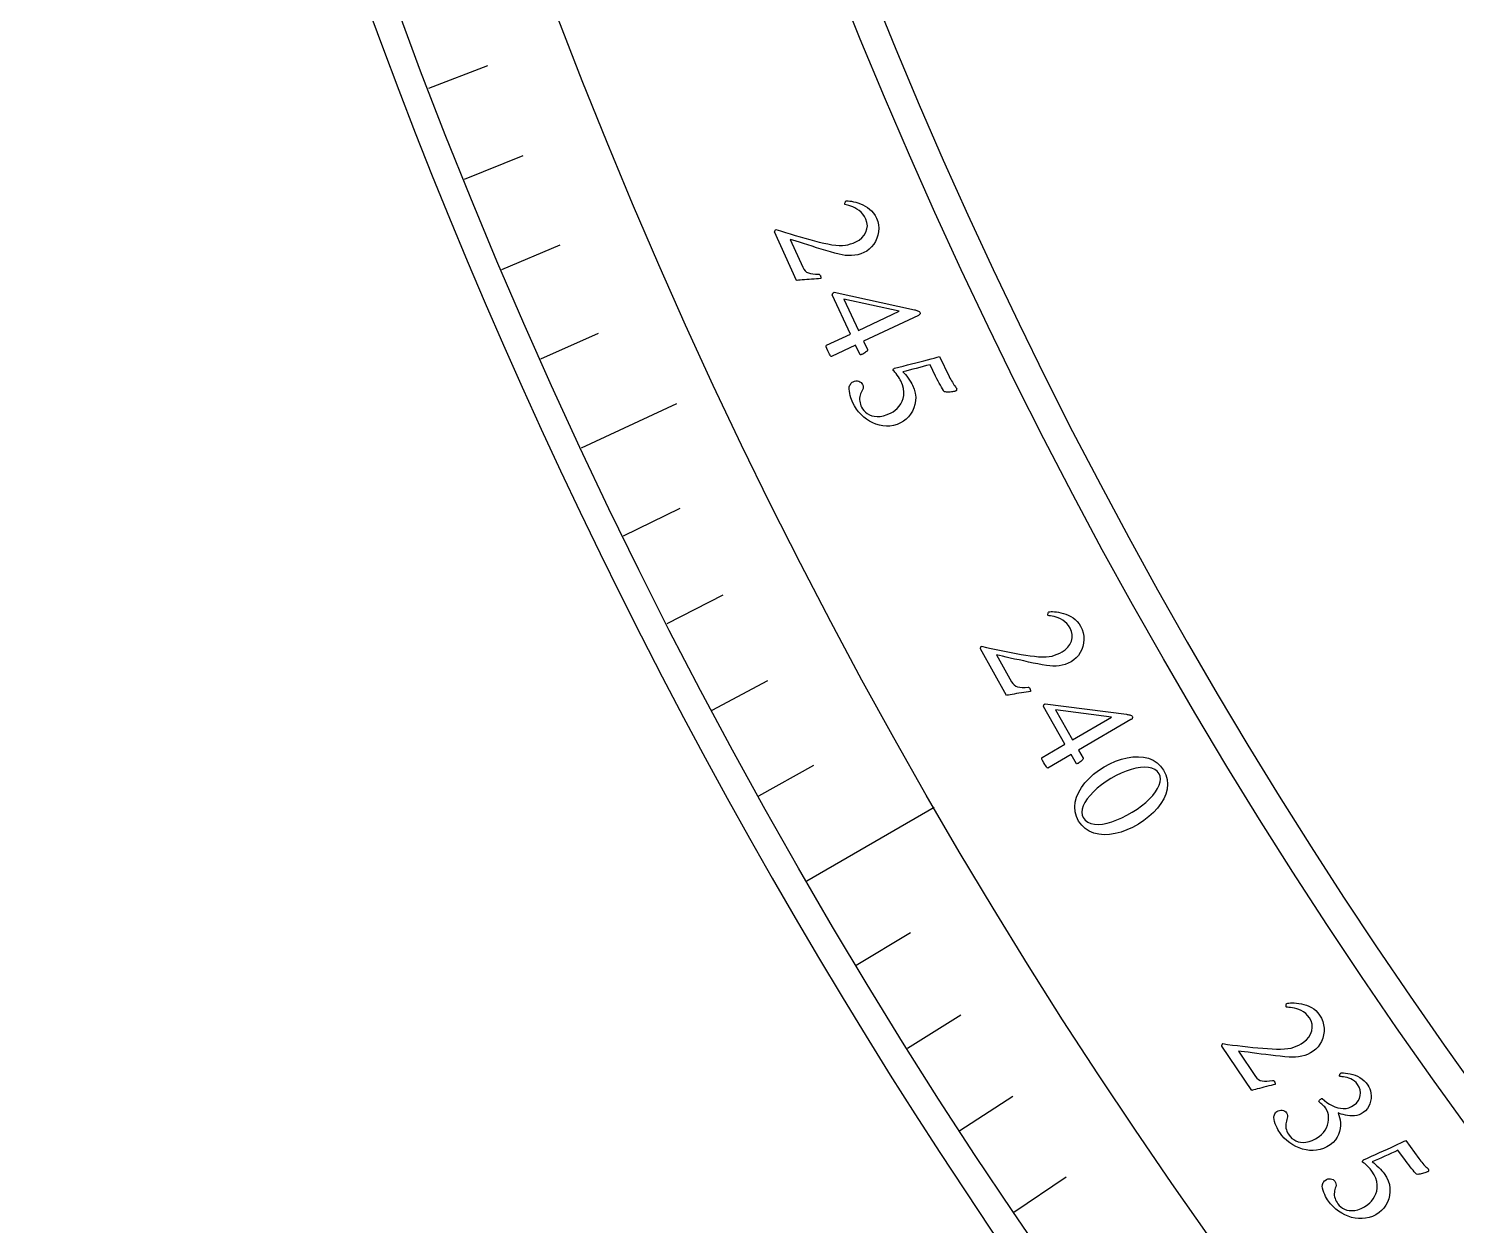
# Model space of a CAD drawing. Header units: millimetres. Extents: x -78 to 78, y -78 to 97.
# Drawn here: x -78 to -58.19, y -43.58 to -26.98 of the extents above; entities that cross this region are included whole.
import ezdxf

# ---------------------------------------------------------------- set-up
doc = ezdxf.new("R2010")
doc.units = ezdxf.units.MM
for name, color, linetype in [('CUT_INNER', 6, 'Continuous'), ('CUT_OUTER', 1, 'Continuous'), ('ENGRAVE', 7, 'Continuous'), ('ENGRAVE_FINE', 8, 'Continuous'), ('TEXT', 5, 'Continuous')]:
    doc.layers.add(name, color=color, linetype=linetype)

msp = doc.modelspace()

# ---------------------------------------------------------------- linework, layer by layer
at = {"layer": 'CUT_INNER'}
msp.add_arc((0.0001, -0.0002), 71.3699, 92.272579, 352.617363, dxfattribs=at)
at = {"layer": 'CUT_OUTER'}
msp.add_arc((-0.0002, -0.0002), 77.9998, 178.593623, 0.21968, dxfattribs=at)
at = {"layer": 'ENGRAVE'}
for points in [[(-70.3315, -32.7961), (-69.0095, -32.1797)], [(-67.2055, -38.8011), (-65.437, -37.7801)]]:
    msp.add_lwpolyline(points, dxfattribs=at)
for radius in [77.6022, 75.5602, 71.7678]:
    msp.add_circle((0, 0), radius, dxfattribs=at)
at = {"layer": 'ENGRAVE_FINE'}
for points in [[(-72.4479, -27.8101), (-71.6309, -27.4965)], [(-71.9515, -29.0703), (-71.1401, -28.7425)], [(-71.4332, -30.3216), (-70.6276, -29.9796)], [(-70.8931, -31.5637), (-70.0936, -31.2077)], [(-69.7484, -34.0186), (-68.9618, -33.6349)], [(-69.1441, -35.2307), (-68.3643, -34.8333)], [(-68.5187, -36.432), (-67.746, -36.0212)], [(-67.8724, -37.6223), (-67.107, -37.198)], [(-66.5181, -39.9681), (-65.7679, -39.5173)], [(-65.8104, -41.1229), (-65.0682, -40.6591)], [(-65.0827, -42.2652), (-64.3487, -41.7885)], [(-64.3351, -43.3946), (-63.6096, -42.9052)]]:
    msp.add_lwpolyline(points, dxfattribs=at)
at = {"layer": 'TEXT'}
for points in [[(-67.0114, -30.4503), (-67.0406, -30.4514), (-67.0716, -30.453), (-67.1043, -30.4551), (-67.1387, -30.4576), (-67.1733, -30.4604), (-67.2065, -30.4632), (-67.2384, -30.4659), (-67.269, -30.4687), (-67.2965, -30.4712), (-67.319, -30.4732), (-67.3367, -30.4749), (-67.3494, -30.4762), (-67.6517, -29.7992), (-67.6507, -29.7951), (-67.6492, -29.7906), (-67.6471, -29.7857), (-67.6444, -29.7804), (-67.6415, -29.7754), (-67.6385, -29.7715), (-67.6355, -29.7686), (-67.6326, -29.7668), (-67.5679, -29.7877), (-67.5021, -29.8086), (-67.435, -29.8296), (-67.3667, -29.8504), (-67.2981, -29.8708), (-67.2303, -29.8903), (-67.1631, -29.9088), (-67.0966, -29.9263), (-67.0321, -29.9424), (-66.9708, -29.9566), (-66.9127, -29.9689), (-66.8578, -29.9793), (-66.8033, -29.9873), (-66.7538, -29.9913), (-66.7095, -29.9911), (-66.6704, -29.9868), (-66.6338, -29.9792), (-66.5975, -29.9692), (-66.5614, -29.9567), (-66.5255, -29.9418), (-66.4795, -29.9165), (-66.4408, -29.8856), (-66.4094, -29.8489), (-66.3854, -29.8065), (-66.3702, -29.7612), (-66.3653, -29.7156), (-66.3705, -29.6697), (-66.3861, -29.6236), (-66.4048, -29.5873), (-66.4266, -29.5554), (-66.4515, -29.5278), (-66.4796, -29.5046), (-66.509, -29.485), (-66.538, -29.4685), (-66.5665, -29.455), (-66.5945, -29.4445), (-66.6204, -29.4364), (-66.6425, -29.4303), (-66.6608, -29.4259), (-66.6753, -29.4235), (-66.6772, -29.4171), (-66.6774, -29.4099), (-66.6761, -29.4019), (-66.6733, -29.393), (-66.6697, -29.3847), (-66.6663, -29.3784), (-66.663, -29.3741), (-66.66, -29.3718), (-66.6475, -29.3714), (-66.6309, -29.3723), (-66.6099, -29.3743), (-66.5847, -29.3776), (-66.5565, -29.3826), (-66.5267, -29.39), (-66.4953, -29.3998), (-66.4622, -29.4119), (-66.4288, -29.4265), (-66.3962, -29.4437), (-66.3646, -29.4635), (-66.3339, -29.4859), (-66.3054, -29.5114), (-66.2801, -29.5406), (-66.258, -29.5734), (-66.2393, -29.6099), (-66.222, -29.6564), (-66.2115, -29.7033), (-66.2077, -29.7508), (-66.2107, -29.7989), (-66.2196, -29.846), (-66.2336, -29.8908), (-66.2527, -29.9331), (-66.2769, -29.9731), (-66.3055, -30.0094), (-66.3379, -30.0407), (-66.374, -30.067), (-66.4138, -30.0884), (-66.4558, -30.1052), (-66.4982, -30.1177), (-66.541, -30.126), (-66.5842, -30.1299), (-66.6277, -30.1301), (-66.6712, -30.127), (-66.7146, -30.1205), (-66.758, -30.1108), (-66.8161, -30.0953), (-66.8764, -30.0785), (-66.9388, -30.0604), (-67.0035, -30.041), (-67.0683, -30.0212), (-67.131, -30.0017), (-67.1918, -29.9826), (-67.2506, -29.9639), (-67.3055, -29.9463), (-67.3547, -29.9306), (-67.398, -29.9168), (-67.4356, -29.9049), (-67.2623, -30.2926), (-67.2476, -30.3192), (-67.2294, -30.3411), (-67.2078, -30.3583), (-67.1828, -30.3708), (-67.1538, -30.3795), (-67.1202, -30.3854), (-67.0821, -30.3884), (-67.0394, -30.3886), (-67.0329, -30.3891), (-67.0271, -30.392), (-67.022, -30.3974), (-67.0176, -30.4051), (-67.0162, -30.4087), (-67.015, -30.4135), (-67.0137, -30.4195), (-67.0125, -30.4268), (-67.0116, -30.4342), (-67.0111, -30.4405), (-67.011, -30.4459), (-67.0114, -30.4503)], [(-65.6354, -30.9151), (-65.6328, -30.9227), (-65.6321, -30.9299), (-65.6334, -30.9367), (-65.6367, -30.9431), (-65.6412, -30.9488), (-65.6461, -30.9538), (-65.6515, -30.9578), (-65.6572, -30.9611), (-66.4168, -31.3193), (-66.3628, -31.4335), (-66.362, -31.439), (-66.3643, -31.4457), (-66.3697, -31.4535), (-66.3781, -31.4625), (-66.3888, -31.4718), (-66.4009, -31.4805), (-66.4145, -31.4888), (-66.4295, -31.4965), (-66.4398, -31.5009), (-66.449, -31.5039), (-66.457, -31.5055), (-66.4639, -31.5055), (-66.5273, -31.3714), (-66.8647, -31.5305), (-66.8654, -31.5298), (-66.8675, -31.5278), (-66.8709, -31.5245), (-66.8757, -31.5199), (-66.8822, -31.5117), (-66.8908, -31.4976), (-66.9013, -31.4776), (-66.9138, -31.4518), (-66.9271, -31.4209), (-66.9344, -31.3978), (-66.9355, -31.3824), (-66.9307, -31.3748), (-66.5988, -31.2193), (-66.8514, -30.6748), (-66.8502, -30.6687), (-66.8481, -30.6628), (-66.8452, -30.6574), (-66.8413, -30.6522), (-66.837, -30.6476), (-66.8329, -30.6438), (-66.8288, -30.6408), (-66.8248, -30.6386), (-65.7114, -30.8818), (-65.7025, -30.8842), (-65.6923, -30.8871), (-65.6808, -30.8906), (-65.6679, -30.8947), (-65.6558, -30.8992), (-65.6463, -30.9042), (-65.6395, -30.9094), (-65.6354, -30.9151)], [(-65.9233, -30.9026), (-66.6893, -30.7347), (-66.4882, -31.1674)], [(-65.7388, -31.9274), (-65.7156, -31.9834), (-65.7007, -32.0382), (-65.6942, -32.0918), (-65.6962, -32.1443), (-65.7051, -32.1948), (-65.7195, -32.2425), (-65.7393, -32.2872), (-65.7647, -32.3291), (-65.7944, -32.3671), (-65.8274, -32.4), (-65.8636, -32.4278), (-65.9031, -32.4506), (-65.9521, -32.4715), (-66.0015, -32.486), (-66.0511, -32.494), (-66.1009, -32.4957), (-66.1503, -32.4916), (-66.1985, -32.4826), (-66.2454, -32.4688), (-66.291, -32.45), (-66.3349, -32.4269), (-66.3764, -32.4), (-66.4157, -32.3694), (-66.4527, -32.335), (-66.4868, -32.2977), (-66.5174, -32.258), (-66.5446, -32.216), (-66.5683, -32.1717), (-66.5772, -32.1514), (-66.586, -32.1282), (-66.5945, -32.1019), (-66.6027, -32.0726), (-66.6098, -32.0422), (-66.6145, -32.0123), (-66.617, -31.983), (-66.6172, -31.9543), (-66.6154, -31.948), (-66.6122, -31.9397), (-66.6074, -31.9295), (-66.6011, -31.9174), (-66.5935, -31.9052), (-66.5846, -31.8949), (-66.5746, -31.8865), (-66.5634, -31.8799), (-66.543, -31.872), (-66.5231, -31.8682), (-66.5036, -31.8683), (-66.4847, -31.8725), (-66.4674, -31.8799), (-66.4529, -31.8897), (-66.4411, -31.9019), (-66.4322, -31.9165), (-66.4251, -31.936), (-66.4228, -31.9554), (-66.4254, -31.9744), (-66.4328, -31.9932), (-66.4421, -32.0117), (-66.4505, -32.03), (-66.4579, -32.0479), (-66.4645, -32.0656), (-66.4702, -32.0862), (-66.4732, -32.1072), (-66.4734, -32.1285), (-66.4708, -32.1502), (-66.4663, -32.1716), (-66.4605, -32.1923), (-66.4533, -32.2122), (-66.4449, -32.2313), (-66.4306, -32.2561), (-66.4128, -32.2794), (-66.3913, -32.301), (-66.3661, -32.3209), (-66.3374, -32.3379), (-66.305, -32.3505), (-66.269, -32.3587), (-66.2293, -32.3626), (-66.1862, -32.3606), (-66.1397, -32.3516), (-66.0898, -32.3354), (-66.0367, -32.3121), (-66.0069, -32.2952), (-65.9784, -32.2742), (-65.9511, -32.2491), (-65.9251, -32.22), (-65.902, -32.1871), (-65.8836, -32.1509), (-65.8697, -32.1115), (-65.8606, -32.0687), (-65.8579, -32.0228), (-65.8637, -31.9742), (-65.878, -31.9227), (-65.9008, -31.8684), (-65.9095, -31.8517), (-65.9207, -31.8328), (-65.9342, -31.8118), (-65.9502, -31.7885), (-65.9667, -31.7662), (-65.9817, -31.7477), (-65.9953, -31.733), (-66.0076, -31.7221), (-66.0084, -31.719), (-66.0081, -31.7154), (-66.0066, -31.7115), (-66.0039, -31.7071), (-66.0005, -31.7028), (-65.9966, -31.6991), (-65.9923, -31.6959), (-65.9876, -31.6932), (-65.9283, -31.678), (-65.8691, -31.6628), (-65.8099, -31.6475), (-65.7506, -31.6323), (-65.6924, -31.6172), (-65.6363, -31.6027), (-65.5821, -31.5887), (-65.53, -31.5752), (-65.4812, -31.5624), (-65.4374, -31.5506), (-65.3983, -31.5398), (-65.3641, -31.5299), (-65.2288, -31.8089), (-65.219, -31.8283), (-65.2087, -31.8477), (-65.1977, -31.867), (-65.1861, -31.8864), (-65.1746, -31.9048), (-65.1637, -31.9215), (-65.1536, -31.9365), (-65.1441, -31.9497), (-65.1362, -31.9605), (-65.1305, -31.9682), (-65.1271, -31.9728), (-65.126, -31.9744), (-65.1265, -31.9804), (-65.127, -31.986), (-65.1274, -31.991), (-65.1277, -31.9956), (-65.1284, -31.9997), (-65.1301, -32.0031), (-65.1327, -32.0059), (-65.1361, -32.0081), (-65.1404, -32.0097), (-65.1475, -32.0116), (-65.1573, -32.0138), (-65.1698, -32.0163), (-65.1842, -32.0187), (-65.1995, -32.0207), (-65.2158, -32.0223), (-65.2331, -32.0234), (-65.2506, -32.0238), (-65.2673, -32.023), (-65.2834, -32.0212), (-65.2988, -32.0184), (-65.3107, -31.999), (-65.3236, -31.9776), (-65.3374, -31.9544), (-65.3522, -31.9291), (-65.3677, -31.9016), (-65.384, -31.8714), (-65.4009, -31.8386), (-65.4185, -31.803), (-65.4957, -31.6437), (-65.5433, -31.656), (-65.5912, -31.6686), (-65.6394, -31.6814), (-65.6879, -31.6946), (-65.7361, -31.7075), (-65.7833, -31.7198), (-65.8293, -31.7314), (-65.8744, -31.7424), (-65.8567, -31.7598), (-65.8381, -31.7806), (-65.8187, -31.8047), (-65.7983, -31.8321), (-65.7791, -31.8599), (-65.7627, -31.8851), (-65.7493, -31.9075), (-65.7388, -31.9274)], [(-64.1025, -36.1749), (-64.1315, -36.1785), (-64.1622, -36.1828), (-64.1946, -36.1877), (-64.2286, -36.1933), (-64.2628, -36.199), (-64.2957, -36.2047), (-64.3273, -36.2102), (-64.3575, -36.2156), (-64.3846, -36.2205), (-64.4069, -36.2245), (-64.4244, -36.2277), (-64.4369, -36.2301), (-64.7971, -35.582), (-64.7965, -35.5779), (-64.7953, -35.5733), (-64.7937, -35.5682), (-64.7915, -35.5627), (-64.789, -35.5575), (-64.7864, -35.5533), (-64.7837, -35.5502), (-64.7808, -35.5481), (-64.7146, -35.5633), (-64.6472, -35.5784), (-64.5786, -35.5934), (-64.5087, -35.6082), (-64.4386, -35.6226), (-64.3693, -35.636), (-64.3008, -35.6486), (-64.233, -35.6603), (-64.1674, -35.6707), (-64.1051, -35.6795), (-64.0461, -35.6867), (-63.9906, -35.6923), (-63.9355, -35.6955), (-63.8859, -35.6951), (-63.8418, -35.6911), (-63.8031, -35.6834), (-63.7674, -35.6726), (-63.7321, -35.6595), (-63.6973, -35.6439), (-63.6628, -35.6259), (-63.6191, -35.5968), (-63.5833, -35.5625), (-63.5552, -35.5233), (-63.535, -35.479), (-63.5238, -35.4325), (-63.5228, -35.3866), (-63.5321, -35.3414), (-63.5516, -35.2968), (-63.5734, -35.2623), (-63.5979, -35.2324), (-63.6251, -35.2071), (-63.6551, -35.1864), (-63.6861, -35.1695), (-63.7164, -35.1555), (-63.746, -35.1445), (-63.7748, -35.1365), (-63.8014, -35.1308), (-63.8239, -35.1265), (-63.8425, -35.1238), (-63.8572, -35.1226), (-63.8596, -35.1165), (-63.8605, -35.1093), (-63.8599, -35.1012), (-63.8578, -35.0921), (-63.8549, -35.0836), (-63.8521, -35.077), (-63.8493, -35.0724), (-63.8464, -35.0698), (-63.834, -35.0684), (-63.8174, -35.0678), (-63.7963, -35.068), (-63.7709, -35.069), (-63.7424, -35.0716), (-63.7121, -35.0764), (-63.6799, -35.0834), (-63.6459, -35.0926), (-63.6113, -35.1042), (-63.5774, -35.1185), (-63.5442, -35.1354), (-63.5117, -35.1551), (-63.481, -35.178), (-63.4532, -35.2049), (-63.4284, -35.2356), (-63.4065, -35.2704), (-63.3853, -35.3151), (-63.3707, -35.361), (-63.3628, -35.408), (-63.3616, -35.4561), (-63.3663, -35.5039), (-63.3764, -35.5497), (-63.3917, -35.5935), (-63.4123, -35.6354), (-63.4377, -35.6741), (-63.4672, -35.7081), (-63.5009, -35.7375), (-63.5387, -35.7623), (-63.5791, -35.7827), (-63.6202, -35.7988), (-63.6621, -35.8108), (-63.7049, -35.8185), (-63.7481, -35.8224), (-63.7917, -35.8231), (-63.8356, -35.8205), (-63.8797, -35.8146), (-63.9389, -35.8042), (-64.0004, -35.7927), (-64.0642, -35.7801), (-64.1303, -35.7665), (-64.1965, -35.7523), (-64.2608, -35.7384), (-64.323, -35.7246), (-64.3832, -35.7111), (-64.4394, -35.6984), (-64.4897, -35.6871), (-64.5341, -35.6771), (-64.5726, -35.6685), (-64.3662, -36.0396), (-64.3492, -36.0648), (-64.3292, -36.0851), (-64.3062, -36.1003), (-64.2802, -36.1106), (-64.2505, -36.1167), (-64.2166, -36.1197), (-64.1783, -36.1194), (-64.1358, -36.1159), (-64.1292, -36.1158), (-64.1232, -36.1182), (-64.1176, -36.123), (-64.1126, -36.1304), (-64.1109, -36.1338), (-64.1092, -36.1385), (-64.1075, -36.1444), (-64.1056, -36.1515), (-64.1041, -36.1588), (-64.103, -36.1651), (-64.1025, -36.1704), (-64.1025, -36.1749)], [(-62.6912, -36.518), (-62.6879, -36.5253), (-62.6866, -36.5324), (-62.6873, -36.5393), (-62.6901, -36.5459), (-62.6941, -36.5521), (-62.6985, -36.5574), (-62.7035, -36.5619), (-62.7089, -36.5656), (-63.4344, -36.9887), (-63.3707, -37.0978), (-63.3694, -37.1032), (-63.3711, -37.1101), (-63.3757, -37.1183), (-63.3834, -37.128), (-63.3932, -37.1382), (-63.4045, -37.148), (-63.4173, -37.1574), (-63.4317, -37.1664), (-63.4415, -37.1717), (-63.4504, -37.1754), (-63.4582, -37.1777), (-63.4651, -37.1784), (-63.54, -37.0502), (-63.8622, -37.2381), (-63.863, -37.2375), (-63.8652, -37.2358), (-63.8689, -37.2328), (-63.8741, -37.2286), (-63.8813, -37.2209), (-63.891, -37.2076), (-63.9033, -37.1887), (-63.918, -37.164), (-63.9339, -37.1344), (-63.9432, -37.112), (-63.9457, -37.0968), (-63.9415, -37.0888), (-63.6245, -36.905), (-63.9235, -36.3846), (-63.9229, -36.3783), (-63.9213, -36.3724), (-63.9189, -36.3666), (-63.9155, -36.3612), (-63.9116, -36.3562), (-63.9078, -36.3521), (-63.9039, -36.3487), (-63.9001, -36.3462), (-62.7698, -36.4914), (-62.7607, -36.493), (-62.7503, -36.495), (-62.7385, -36.4975), (-62.7254, -36.5005), (-62.7129, -36.5039), (-62.703, -36.508), (-62.6958, -36.5127), (-62.6912, -36.518)], [(-62.9791, -36.5306), (-63.7569, -36.4301), (-63.5188, -36.8437)], [(-62.2568, -37.2665), (-62.2251, -37.3308), (-62.2064, -37.3961), (-62.2007, -37.4625), (-62.2079, -37.53), (-62.2265, -37.5974), (-62.2549, -37.6636), (-62.2932, -37.7286), (-62.3412, -37.7923), (-62.3974, -37.8535), (-62.4602, -37.911), (-62.5296, -37.9648), (-62.6055, -38.0148), (-62.685, -38.059), (-62.7648, -38.0956), (-62.845, -38.1243), (-62.9257, -38.1453), (-63.0048, -38.1578), (-63.0807, -38.1609), (-63.1532, -38.1548), (-63.2224, -38.1394), (-63.2863, -38.1139), (-63.3429, -38.0773), (-63.3922, -38.0298), (-63.4341, -37.9713), (-63.4649, -37.9082), (-63.4829, -37.8433), (-63.4882, -37.7766), (-63.4806, -37.708), (-63.4618, -37.6393), (-63.4332, -37.572), (-63.3949, -37.5062), (-63.3468, -37.4418), (-63.2904, -37.3803), (-63.2273, -37.3228), (-63.1575, -37.2696), (-63.081, -37.2204), (-63.001, -37.1771), (-62.9208, -37.1416), (-62.8403, -37.1137), (-62.7595, -37.0935), (-62.6804, -37.0817), (-62.6048, -37.0791), (-62.5328, -37.0858), (-62.4643, -37.1018), (-62.4012, -37.1274), (-62.3457, -37.1635), (-62.2975, -37.2098), (-62.2568, -37.2665)], [(-62.3186, -37.3161), (-62.3449, -37.2821), (-62.3784, -37.2561), (-62.419, -37.2379), (-62.4668, -37.2275), (-62.5203, -37.2245), (-62.5779, -37.228), (-62.6397, -37.2383), (-62.7055, -37.2551), (-62.774, -37.2782), (-62.8435, -37.3069), (-62.9142, -37.3412), (-62.9858, -37.3812), (-63.0546, -37.4245), (-63.1181, -37.4699), (-63.1765, -37.5172), (-63.2297, -37.5666), (-63.2765, -37.6165), (-63.3158, -37.6657), (-63.3474, -37.714), (-63.3714, -37.7615), (-63.3865, -37.8069), (-63.3916, -37.8491), (-63.3865, -37.8879), (-63.3713, -37.9234), (-63.343, -37.9603), (-63.3077, -37.9881), (-63.2654, -38.0069), (-63.2161, -38.0167), (-63.1612, -38.0185), (-63.1024, -38.0131), (-63.0395, -38.0007), (-62.9727, -37.9811), (-62.9035, -37.9556), (-62.8339, -37.9251), (-62.7637, -37.8896), (-62.693, -37.8493), (-62.624, -37.8051), (-62.5608, -37.7596), (-62.5033, -37.7127), (-62.4517, -37.6644), (-62.4066, -37.6158), (-62.3691, -37.5679), (-62.339, -37.5208), (-62.3165, -37.4745), (-62.3025, -37.4301), (-62.2982, -37.389), (-62.3036, -37.351), (-62.3186, -37.3161)], [(-60.7057, -41.6241), (-60.7343, -41.6303), (-60.7645, -41.6372), (-60.7963, -41.6449), (-60.8298, -41.6534), (-60.8633, -41.6622), (-60.8956, -41.6707), (-60.9266, -41.6789), (-60.9562, -41.6869), (-60.9828, -41.6941), (-61.0047, -41.7001), (-61.0217, -41.7048), (-61.0341, -41.7083), (-61.4493, -41.0941), (-61.4491, -41.0899), (-61.4484, -41.0852), (-61.4472, -41.08), (-61.4455, -41.0743), (-61.4434, -41.0689), (-61.4412, -41.0645), (-61.4387, -41.0612), (-61.4361, -41.0588), (-61.3688, -41.0682), (-61.3003, -41.0774), (-61.2306, -41.0863), (-61.1598, -41.095), (-61.0887, -41.1032), (-61.0185, -41.1106), (-60.9491, -41.1171), (-60.8806, -41.1229), (-60.8143, -41.1275), (-60.7515, -41.1308), (-60.6921, -41.1329), (-60.6363, -41.1336), (-60.5811, -41.132), (-60.5318, -41.1273), (-60.4882, -41.1194), (-60.4503, -41.1084), (-60.4157, -41.0946), (-60.3817, -41.0784), (-60.3483, -41.0599), (-60.3155, -41.0389), (-60.2746, -41.0061), (-60.2418, -40.9689), (-60.2173, -40.9273), (-60.201, -40.8814), (-60.1939, -40.8341), (-60.197, -40.7883), (-60.2101, -40.7441), (-60.2334, -40.7013), (-60.2581, -40.6689), (-60.2852, -40.6412), (-60.3145, -40.6184), (-60.3462, -40.6004), (-60.3786, -40.5862), (-60.41, -40.575), (-60.4404, -40.5666), (-60.4698, -40.5612), (-60.4967, -40.5578), (-60.5196, -40.5555), (-60.5383, -40.5544), (-60.5531, -40.5545), (-60.556, -40.5486), (-60.5575, -40.5415), (-60.5576, -40.5334), (-60.5563, -40.5242), (-60.5542, -40.5154), (-60.552, -40.5086), (-60.5495, -40.5038), (-60.5469, -40.501), (-60.5347, -40.4984), (-60.5182, -40.4964), (-60.4972, -40.4947), (-60.4718, -40.4936), (-60.4432, -40.4937), (-60.4125, -40.4958), (-60.3799, -40.4999), (-60.3452, -40.5061), (-60.3097, -40.5147), (-60.2747, -40.526), (-60.2401, -40.54), (-60.206, -40.5567), (-60.1734, -40.5769), (-60.1434, -40.6012), (-60.116, -40.6297), (-60.0912, -40.6624), (-60.0662, -40.7051), (-60.0476, -40.7496), (-60.0357, -40.7957), (-60.0303, -40.8436), (-60.0308, -40.8915), (-60.0369, -40.938), (-60.0483, -40.983), (-60.0652, -41.0266), (-60.0871, -41.0673), (-60.1135, -41.1037), (-60.1445, -41.136), (-60.1801, -41.164), (-60.2184, -41.1878), (-60.258, -41.2075), (-60.2987, -41.223), (-60.3407, -41.2344), (-60.3834, -41.2421), (-60.4268, -41.2466), (-60.4707, -41.2478), (-60.5152, -41.2457), (-60.575, -41.2406), (-60.6373, -41.2345), (-60.7019, -41.2275), (-60.769, -41.2197), (-60.8362, -41.2114), (-60.9014, -41.2031), (-60.9646, -41.1948), (-61.0258, -41.1866), (-61.0829, -41.1789), (-61.134, -41.1719), (-61.1791, -41.1659), (-61.2182, -41.1607), (-60.9802, -41.5124), (-60.9611, -41.536), (-60.9394, -41.5544), (-60.9151, -41.5676), (-60.8883, -41.5755), (-60.8582, -41.5791), (-60.8242, -41.579), (-60.7861, -41.5754), (-60.744, -41.5682), (-60.7375, -41.5676), (-60.7313, -41.5695), (-60.7253, -41.5738), (-60.7196, -41.5807), (-60.7177, -41.584), (-60.7156, -41.5885), (-60.7133, -41.5942), (-60.7109, -41.6011), (-60.7087, -41.6082), (-60.7071, -41.6144), (-60.7061, -41.6197), (-60.7057, -41.6241)], [(-59.4233, -41.6323), (-59.4091, -41.6561), (-59.3974, -41.6831), (-59.3881, -41.7136), (-59.3812, -41.7474), (-59.3777, -41.7831), (-59.3785, -41.819), (-59.3837, -41.8552), (-59.3931, -41.8916), (-59.4077, -41.9267), (-59.4283, -41.959), (-59.4549, -41.9884), (-59.4875, -42.015), (-59.5158, -42.0324), (-59.5454, -42.0456), (-59.5763, -42.0546), (-59.6084, -42.0594), (-59.641, -42.0608), (-59.6729, -42.0598), (-59.7042, -42.0563), (-59.7349, -42.0504), (-59.764, -42.0431), (-59.7906, -42.0356), (-59.8148, -42.0278), (-59.8364, -42.0197), (-59.8239, -42.0487), (-59.8141, -42.0809), (-59.8069, -42.1164), (-59.8025, -42.1551), (-59.8018, -42.1955), (-59.8058, -42.2361), (-59.8144, -42.2769), (-59.8278, -42.3179), (-59.8468, -42.3576), (-59.8727, -42.3947), (-59.9052, -42.429), (-59.9446, -42.4606), (-59.9897, -42.489), (-60.0361, -42.5111), (-60.0839, -42.5269), (-60.1328, -42.5364), (-60.1822, -42.5402), (-60.2312, -42.5389), (-60.2797, -42.5327), (-60.3277, -42.5213), (-60.3747, -42.5054), (-60.42, -42.4855), (-60.4636, -42.4615), (-60.5056, -42.4334), (-60.5451, -42.4019), (-60.5817, -42.3675), (-60.6151, -42.3303), (-60.6455, -42.2904), (-60.6576, -42.2718), (-60.6699, -42.2502), (-60.6824, -42.2256), (-60.6952, -42.198), (-60.707, -42.169), (-60.7164, -42.1403), (-60.7235, -42.1117), (-60.7282, -42.0834), (-60.7275, -42.0769), (-60.7255, -42.0682), (-60.7224, -42.0574), (-60.7181, -42.0444), (-60.7125, -42.0312), (-60.7054, -42.0197), (-60.6969, -42.0097), (-60.6868, -42.0015), (-60.6679, -41.9905), (-60.6489, -41.9835), (-60.6296, -41.9806), (-60.6103, -41.9817), (-60.592, -41.9863), (-60.5761, -41.9937), (-60.5626, -42.0038), (-60.5515, -42.0168), (-60.5414, -42.035), (-60.5361, -42.0537), (-60.5356, -42.073), (-60.5399, -42.0927), (-60.5462, -42.1125), (-60.5516, -42.1318), (-60.5561, -42.1507), (-60.5598, -42.1692), (-60.5622, -42.1904), (-60.5618, -42.2116), (-60.5586, -42.2327), (-60.5527, -42.2537), (-60.5448, -42.2742), (-60.5358, -42.2937), (-60.5256, -42.3122), (-60.5142, -42.3297), (-60.4962, -42.352), (-60.4749, -42.3721), (-60.4503, -42.39), (-60.4223, -42.4058), (-60.3913, -42.418), (-60.3573, -42.4253), (-60.3204, -42.4277), (-60.2807, -42.4253), (-60.2384, -42.4165), (-60.1939, -42.4002), (-60.1472, -42.3764), (-60.0984, -42.345), (-60.0652, -42.3186), (-60.0369, -42.2897), (-60.0136, -42.2583), (-59.9952, -42.2244), (-59.9815, -42.189), (-59.9722, -42.1533), (-59.9673, -42.1172), (-59.9668, -42.0808), (-59.9708, -42.0452), (-59.9794, -42.0116), (-59.9924, -41.9801), (-60.0101, -41.9506), (-60.0206, -41.9366), (-60.0324, -41.9234), (-60.0453, -41.9108), (-60.0595, -41.8989), (-60.0733, -41.8879), (-60.0852, -41.8781), (-60.0954, -41.8696), (-60.1037, -41.8622), (-60.0994, -41.8523), (-60.0936, -41.8432), (-60.0862, -41.8351), (-60.0771, -41.8278), (-60.0711, -41.824), (-60.0657, -41.8212), (-60.0609, -41.8195), (-60.0567, -41.8189), (-60.0238, -41.8469), (-59.9894, -41.8725), (-59.9537, -41.8959), (-59.9165, -41.9169), (-59.8785, -41.9344), (-59.8403, -41.9473), (-59.8018, -41.9555), (-59.7631, -41.959), (-59.7245, -41.9568), (-59.6861, -41.9476), (-59.6482, -41.9316), (-59.6105, -41.9087), (-59.5793, -41.8822), (-59.5551, -41.8519), (-59.538, -41.8176), (-59.528, -41.7794), (-59.5256, -41.7397), (-59.5313, -41.7007), (-59.5451, -41.6625), (-59.5669, -41.625), (-59.5871, -41.5996), (-59.6092, -41.5782), (-59.6334, -41.5609), (-59.6595, -41.5476), (-59.6861, -41.5374), (-59.7113, -41.5294), (-59.7354, -41.5237), (-59.7582, -41.5203), (-59.7785, -41.518), (-59.7949, -41.5158), (-59.8073, -41.5137), (-59.816, -41.5117), (-59.8176, -41.5076), (-59.8177, -41.5024), (-59.8163, -41.4962), (-59.8133, -41.4888), (-59.8091, -41.4813), (-59.8044, -41.4748), (-59.7991, -41.4691), (-59.7931, -41.4643), (-59.7628, -41.4644), (-59.7315, -41.4665), (-59.6992, -41.4708), (-59.666, -41.4772), (-59.6325, -41.486), (-59.5994, -41.4975), (-59.5667, -41.5117), (-59.5344, -41.5287), (-59.5034, -41.5489), (-59.4746, -41.5729), (-59.4479, -41.6007), (-59.4233, -41.6323)], [(-59.196, -42.8578), (-59.1633, -42.9089), (-59.1392, -42.9602), (-59.1235, -43.012), (-59.1163, -43.064), (-59.1163, -43.1153), (-59.1222, -43.1647), (-59.134, -43.2122), (-59.1517, -43.2579), (-59.1744, -43.3004), (-59.2011, -43.3386), (-59.232, -43.3723), (-59.2669, -43.4016), (-59.3116, -43.4306), (-59.3576, -43.4535), (-59.4051, -43.47), (-59.4539, -43.4803), (-59.5032, -43.4849), (-59.5522, -43.4844), (-59.6008, -43.4789), (-59.649, -43.4683), (-59.6962, -43.4532), (-59.7418, -43.4339), (-59.7858, -43.4106), (-59.8282, -43.3832), (-59.8683, -43.3523), (-59.9053, -43.3185), (-59.9394, -43.2819), (-59.9704, -43.2424), (-59.9827, -43.224), (-59.9954, -43.2026), (-60.0083, -43.1782), (-60.0215, -43.1508), (-60.0337, -43.122), (-60.0436, -43.0934), (-60.0512, -43.065), (-60.0564, -43.0368), (-60.0557, -43.0303), (-60.0539, -43.0216), (-60.0509, -43.0107), (-60.0469, -42.9976), (-60.0415, -42.9843), (-60.0346, -42.9727), (-60.0262, -42.9626), (-60.0163, -42.9542), (-59.9975, -42.9429), (-59.9786, -42.9356), (-59.9594, -42.9324), (-59.94, -42.9333), (-59.9217, -42.9375), (-59.9057, -42.9446), (-59.892, -42.9546), (-59.8807, -42.9674), (-59.8703, -42.9855), (-59.8647, -43.0041), (-59.8639, -43.0233), (-59.8679, -43.0431), (-59.8739, -43.0629), (-59.879, -43.0824), (-59.8832, -43.1013), (-59.8866, -43.1199), (-59.8886, -43.1412), (-59.8879, -43.1623), (-59.8844, -43.1834), (-59.8782, -43.2043), (-59.87, -43.2246), (-59.8606, -43.244), (-59.8501, -43.2623), (-59.8385, -43.2797), (-59.8202, -43.3017), (-59.7985, -43.3214), (-59.7736, -43.339), (-59.7454, -43.3543), (-59.7142, -43.366), (-59.6801, -43.3728), (-59.6432, -43.3746), (-59.6035, -43.3715), (-59.5613, -43.3621), (-59.5171, -43.3451), (-59.4708, -43.3206), (-59.4225, -43.2884), (-59.3961, -43.2666), (-59.3717, -43.2409), (-59.3492, -43.2115), (-59.3286, -43.1782), (-59.3116, -43.1419), (-59.2997, -43.1031), (-59.2929, -43.0618), (-59.2913, -43.018), (-59.2967, -42.9724), (-59.3109, -42.9255), (-59.3339, -42.8773), (-59.3657, -42.8278), (-59.3772, -42.8128), (-59.3915, -42.7962), (-59.4085, -42.7778), (-59.4283, -42.7577), (-59.4483, -42.7386), (-59.4664, -42.7229), (-59.4824, -42.7108), (-59.4963, -42.7023), (-59.4977, -42.6993), (-59.498, -42.6958), (-59.4972, -42.6916), (-59.4953, -42.6869), (-59.4926, -42.682), (-59.4895, -42.6777), (-59.4858, -42.6738), (-59.4816, -42.6704), (-59.4259, -42.6451), (-59.3702, -42.6198), (-59.3145, -42.5945), (-59.2589, -42.5692), (-59.2041, -42.5443), (-59.1513, -42.5202), (-59.1004, -42.497), (-59.0514, -42.4747), (-59.0057, -42.4536), (-58.9645, -42.4344), (-58.9279, -42.4169), (-58.8959, -42.4013), (-58.7142, -42.6526), (-58.7013, -42.6699), (-58.6877, -42.6872), (-58.6735, -42.7043), (-58.6588, -42.7214), (-58.6442, -42.7376), (-58.6306, -42.7522), (-58.618, -42.7651), (-58.6064, -42.7765), (-58.5967, -42.7857), (-58.5898, -42.7923), (-58.5857, -42.7963), (-58.5843, -42.7976), (-58.5837, -42.8037), (-58.5832, -42.8092), (-58.5827, -42.8143), (-58.5823, -42.8188), (-58.5823, -42.8229), (-58.5833, -42.8266), (-58.5854, -42.8298), (-58.5884, -42.8326), (-58.5924, -42.835), (-58.599, -42.838), (-58.6082, -42.8419), (-58.6201, -42.8465), (-58.6339, -42.8514), (-58.6487, -42.856), (-58.6645, -42.8604), (-58.6813, -42.8645), (-58.6984, -42.8679), (-58.715, -42.8701), (-58.7312, -42.8711), (-58.7468, -42.8709), (-58.7619, -42.8539), (-58.7783, -42.8351), (-58.796, -42.8146), (-58.8149, -42.7924), (-58.835, -42.7679), (-58.8562, -42.741), (-58.8786, -42.7116), (-58.9021, -42.6796), (-59.0058, -42.5362), (-59.0505, -42.5566), (-59.0955, -42.5773), (-59.1408, -42.5983), (-59.1863, -42.6196), (-59.2315, -42.6408), (-59.2758, -42.661), (-59.3191, -42.6805), (-59.3616, -42.6991), (-59.3411, -42.7132), (-59.3192, -42.7304), (-59.2959, -42.7508), (-59.2711, -42.7743), (-59.2473, -42.7983), (-59.2269, -42.8202), (-59.2097, -42.84), (-59.196, -42.8578)]]:
    msp.add_lwpolyline(points, close=True, dxfattribs=at)

doc.saveas('drawing.dxf')
